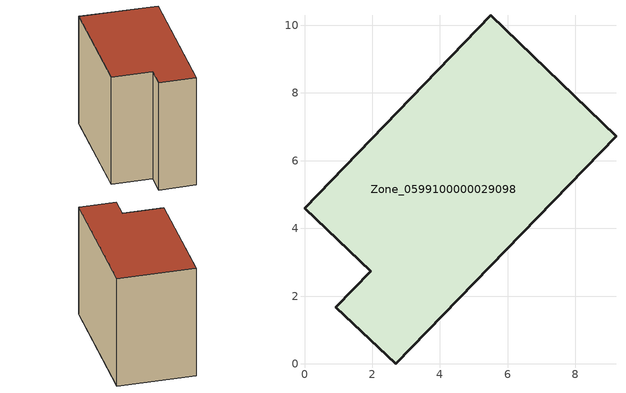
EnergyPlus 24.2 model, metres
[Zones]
Zone_0599100000029098
 floor ground (C_G): 9.2,6.73 2.7,0 0.93,1.68 1.95,2.73 0,4.6 5.5,10.3 z0
 wall outside (C_F): 2.7,0 9.2,6.73 5.5,10.3 0,4.6 1.95,2.73 0.93,1.68 2.7,0 z0:7.73
 roof outside (C_R): 0.93,1.68 2.7,0 9.2,6.73 5.5,10.3 0,4.6 1.95,2.73 z7.73
[BUILDING]
Pand.0599100000029098: North Axis=0; Terrain=City; Loads Convergence Tolerance Value=0.04; Temperature Convergence Tolerance Value=0.4; Solar Distribution=FullExterior; Maximum Number of Warmup Days=25; Minimum Number of Warmup Days=1
[Site:Location]
Rotterdam.The.Hague.AP_ZH_NLD Design_Conditions: Latitude=51.96; Longitude=4.45; Time Zone=1; Elevation=-4.5
[SITE:GROUNDTEMPERATURE:BUILDINGSURFACE]
18, 18, 18, 18, 18, 18, 18, 18, 18, 18, 18, 18
[MATERIAL] Thermal Absorptance=0.9; Solar Absorptance=0.7; Visible Absorptance=0.7
Name | Roughness | Thickness | Conductivity | Density | Specific Heat
G.TC.1946 | MediumSmooth | 0.15 | 1 | 540 | 1210
F.TC.1946 | Rough | 0.3 | 0.857143 | 1920 | 840
R.TC.1946 | MediumRough | 0.2 | 0.909091 | 1500 | 1000
[CONSTRUCTION]
C_G: G.TC.1946
C_F: F.TC.1946
C_R: R.TC.1946
[ZONE]
Zone_0599100000029098: Type=1; Multiplier=1; Ceiling Height=Autocalculate; Volume=Autocalculate; Floor Area=autocalculate; Part of Total Floor Area=Yes
[ZONEINFILTRATION:DESIGNFLOWRATE]
Infil_Zone_0599100000029098: Zone or ZoneList or Space or SpaceList=Zone_0599100000029098; Schedule=AlwaysOn; Design Flow Rate Calculation Method=Flow/Area; Flow Rate per Floor Area=0.003; Constant Term Coefficient=1; Temperature Term Coefficient=0; Velocity Term Coefficient=0; Velocity Squared Term Coefficient=0
[HVACTEMPLATE:ZONE:IDEALLOADSAIRSYSTEM]
Zone_0599100000029098: Maximum Heating Supply Air Temperature=50; Minimum Cooling Supply Air Temperature=13; Maximum Heating Supply Air Humidity Ratio=0.0156; Minimum Cooling Supply Air Humidity Ratio=0.0077; Heating Limit=NoLimit; Cooling Limit=NoLimit; Dehumidification Control Type=ConstantSensibleHeatRatio; Cooling Sensible Heat Ratio=0.7; Dehumidification Setpoint=60; Humidification Control Type=None; Humidification Setpoint=30; Outdoor Air Method=None; Outdoor Air Flow Rate per Person=0.00944; Outdoor Air Flow Rate per Zone Floor Area=0; Outdoor Air Flow Rate per Zone=0; Demand Controlled Ventilation Type=None; Outdoor Air Economizer Type=NoEconomizer; Heat Recovery Type=None; Sensible Heat Recovery Effectiveness=0.7; Latent Heat Recovery Effectiveness=0.65
[ZONECONTROL:THERMOSTAT]
ThermostatControl_Zone_0599100000029098: Zone or ZoneList=Zone_0599100000029098; Control Type Schedule=DualSetpointControlType; Control 1=Thermostat_Zone_0599100000029098; Temperature Difference Between Cutout And Setpoint=0
[THERMOSTATSETPOINT:DUALSETPOINT]
Thermostat_Zone_0599100000029098: Heating Setpoint Temperature Schedule=HeatingSetpoint_Zone_0599100000029098; Cooling Setpoint Temperature Schedule=CoolingSetpoint_Zone_0599100000029098
[SCHEDULE:COMPACT]
HeatingSetpoint_Zone_0599100000029098: Through: 12/31, For: AllDays, Until: 24:00, 21
CoolingSetpoint_Zone_0599100000029098: Through: 12/31, For: AllDays, Until: 24:00, 24
DualSetpointControlType: Through: 12/31, For: AllDays, Until: 24:00, 4
AlwaysOn: Through: 12/31, For: AllDays, Until: 24:00, 1
